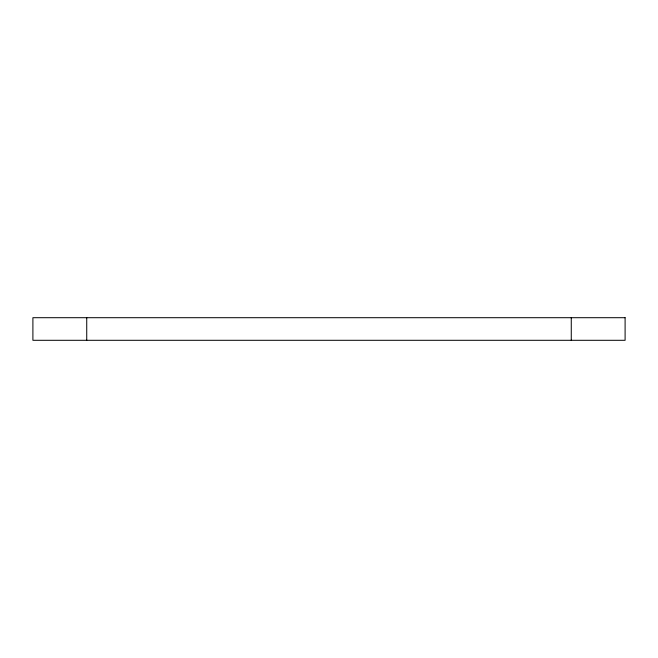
<?xml version="1.0" encoding="UTF-8"?>
<svg xmlns="http://www.w3.org/2000/svg" width="658" height="658" viewBox="0 0 658 658"><rect width="100%" height="100%" fill="white"/><g stroke="black" fill="none" stroke-linecap="round" stroke-linejoin="round"><path stroke-width="0.99" d="M571.267 317.699L571.267 340.301M86.733 317.699L86.733 340.301M625.1 317.699L32.9 317.699L32.9 340.301L625.1 340.301L625.1 317.699"/></g></svg>
